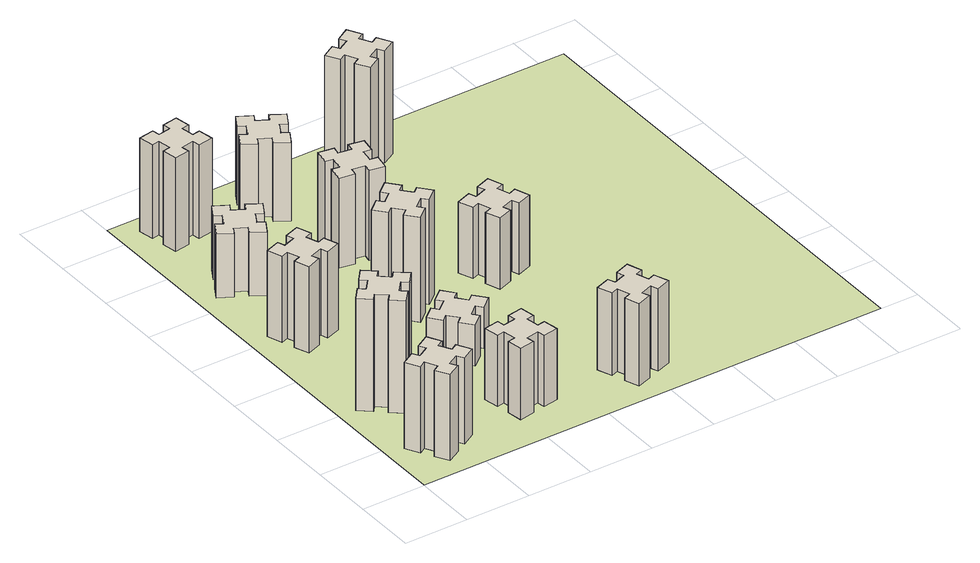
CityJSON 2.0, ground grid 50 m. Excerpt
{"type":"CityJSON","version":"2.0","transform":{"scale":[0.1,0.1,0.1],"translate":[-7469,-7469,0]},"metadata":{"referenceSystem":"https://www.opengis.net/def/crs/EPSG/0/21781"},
"CityObjects":{
"building1":{"type":"Building","attributes":{"class":"1000","function":"1000","usage":"1000","yearOfConstruction":2016,"roofType":"1000","measuredHeight":69,"storeysAboveGround":30,"storeysBelowGround":0},"geometry":[{"type":"Solid","lod":"1","boundaries":[[[[0,1,2,3,4,5,6,7,8,9,10,11,12,13,14,15,16,17,18,19]],[[17,16,20,21]],[[16,15,22,20]],[[15,14,23,22]],[[14,13,24,23]],[[13,12,25,24]],[[12,11,26,25]],[[11,10,27,26]],[[10,9,28,27]],[[9,8,29,28]],[[8,7,30,29]],[[7,6,31,30]],[[6,5,32,31]],[[5,4,33,32]],[[4,3,34,33]],[[3,2,35,34]],[[2,1,36,35]],[[1,0,37,36]],[[0,19,38,37]],[[19,18,39,38]],[[18,17,21,39]],[[24,25,26,27,28,29,30,31,32,33,34,35,36,37,38,39,21,20,22,23]]]]}]},
"building2":{"type":"Building","attributes":{"class":"1000","function":"1000","usage":"1000","yearOfConstruction":2016,"roofType":"1000","measuredHeight":90,"storeysAboveGround":30,"storeysBelowGround":0},"geometry":[{"type":"Solid","lod":"1","boundaries":[[[[40,41,42,43,44,45,46,47,48,49,50,51,52,53,54,55,56,57,58,59]],[[57,56,60,61]],[[56,55,62,60]],[[55,54,63,62]],[[54,53,64,63]],[[53,52,65,64]],[[52,51,66,65]],[[51,50,67,66]],[[50,49,68,67]],[[49,48,69,68]],[[48,47,70,69]],[[47,46,71,70]],[[46,45,72,71]],[[45,44,73,72]],[[44,43,74,73]],[[43,42,75,74]],[[42,41,76,75]],[[41,40,77,76]],[[40,59,78,77]],[[59,58,79,78]],[[58,57,61,79]],[[64,65,66,67,68,69,70,71,72,73,74,75,76,77,78,79,61,60,62,63]]]]}]},
"building3":{"type":"Building","attributes":{"class":"1000","function":"1000","usage":"1000","yearOfConstruction":2016,"roofType":"1000","measuredHeight":69,"storeysAboveGround":30,"storeysBelowGround":0},"geometry":[{"type":"Solid","lod":"1","boundaries":[[[[80,81,82,83,84,85,86,87,88,89,90,91,92,93,94,95,96,97,98,99]],[[97,96,100,101]],[[96,95,102,100]],[[95,94,103,102]],[[94,93,104,103]],[[93,92,105,104]],[[92,91,106,105]],[[91,90,107,106]],[[90,89,108,107]],[[89,88,109,108]],[[88,87,110,109]],[[87,86,111,110]],[[86,85,112,111]],[[85,84,113,112]],[[84,83,114,113]],[[83,82,115,114]],[[82,81,116,115]],[[81,80,117,116]],[[80,99,118,117]],[[99,98,119,118]],[[98,97,101,119]],[[104,105,106,107,108,109,110,111,112,113,114,115,116,117,118,119,101,100,102,103]]]]}]},
"building4":{"type":"Building","attributes":{"class":"1000","function":"1000","usage":"1000","yearOfConstruction":2016,"roofType":"1000","measuredHeight":51,"storeysAboveGround":30,"storeysBelowGround":0},"geometry":[{"type":"Solid","lod":"1","boundaries":[[[[120,121,122,123,124,125,126,127,128,129,130,131,132,133,134,135,136,137,138,139]],[[137,136,140,141]],[[136,135,142,140]],[[135,134,143,142]],[[134,133,144,143]],[[133,132,145,144]],[[132,131,146,145]],[[131,130,147,146]],[[130,129,148,147]],[[129,128,149,148]],[[128,127,150,149]],[[127,126,151,150]],[[126,125,152,151]],[[125,124,153,152]],[[124,123,154,153]],[[123,122,155,154]],[[122,121,156,155]],[[121,120,157,156]],[[120,139,158,157]],[[139,138,159,158]],[[138,137,141,159]],[[144,145,146,147,148,149,150,151,152,153,154,155,156,157,158,159,141,140,142,143]]]]}]},
"building5":{"type":"Building","attributes":{"class":"1000","function":"1000","usage":"1000","yearOfConstruction":2016,"roofType":"1000","measuredHeight":57,"storeysAboveGround":30,"storeysBelowGround":0},"geometry":[{"type":"Solid","lod":"1","boundaries":[[[[160,161,162,163,164,165,166,167,168,169,170,171,172,173,174,175,176,177,178,179]],[[177,176,180,181]],[[176,175,182,180]],[[175,174,183,182]],[[174,173,184,183]],[[173,172,185,184]],[[172,171,186,185]],[[171,170,187,186]],[[170,169,188,187]],[[169,168,189,188]],[[168,167,190,189]],[[167,166,191,190]],[[166,165,192,191]],[[165,164,193,192]],[[164,163,194,193]],[[163,162,195,194]],[[162,161,196,195]],[[161,160,197,196]],[[160,179,198,197]],[[179,178,199,198]],[[178,177,181,199]],[[184,185,186,187,188,189,190,191,192,193,194,195,196,197,198,199,181,180,182,183]]]]}]},
"building6":{"type":"Building","attributes":{"class":"1000","function":"1000","usage":"1000","yearOfConstruction":2016,"roofType":"1000","measuredHeight":75,"storeysAboveGround":30,"storeysBelowGround":0},"geometry":[{"type":"Solid","lod":"1","boundaries":[[[[200,201,202,203,204,205,206,207,208,209,210,211,212,213,214,215,216,217,218,219]],[[217,216,220,221]],[[216,215,222,220]],[[215,214,223,222]],[[214,213,224,223]],[[213,212,225,224]],[[212,211,226,225]],[[211,210,227,226]],[[210,209,228,227]],[[209,208,229,228]],[[208,207,230,229]],[[207,206,231,230]],[[206,205,232,231]],[[205,204,233,232]],[[204,203,234,233]],[[203,202,235,234]],[[202,201,236,235]],[[201,200,237,236]],[[200,219,238,237]],[[219,218,239,238]],[[218,217,221,239]],[[224,225,226,227,228,229,230,231,232,233,234,235,236,237,238,239,221,220,222,223]]]]}]},
"building7":{"type":"Building","attributes":{"class":"1000","function":"1000","usage":"1000","yearOfConstruction":2016,"roofType":"1000","measuredHeight":33,"storeysAboveGround":30,"storeysBelowGround":0},"geometry":[{"type":"Solid","lod":"1","boundaries":[[[[240,241,242,243,244,245,246,247,248,249,250,251,252,253,254,255,256,257,258,259]],[[257,256,260,261]],[[256,255,262,260]],[[255,254,263,262]],[[254,253,264,263]],[[253,252,265,264]],[[252,251,266,265]],[[251,250,267,266]],[[250,249,268,267]],[[249,248,269,268]],[[248,247,270,269]],[[247,246,271,270]],[[246,245,272,271]],[[245,244,273,272]],[[244,243,274,273]],[[243,242,275,274]],[[242,241,276,275]],[[241,240,277,276]],[[240,259,278,277]],[[259,258,279,278]],[[258,257,261,279]],[[264,265,266,267,268,269,270,271,272,273,274,275,276,277,278,279,261,260,262,263]]]]}]},
"building8":{"type":"Building","attributes":{"class":"1000","function":"1000","usage":"1000","yearOfConstruction":2016,"roofType":"1000","measuredHeight":84,"storeysAboveGround":30,"storeysBelowGround":0},"geometry":[{"type":"Solid","lod":"1","boundaries":[[[[280,281,282,283,284,285,286,287,288,289,290,291,292,293,294,295,296,297,298,299]],[[297,296,300,301]],[[296,295,302,300]],[[295,294,303,302]],[[294,293,304,303]],[[293,292,305,304]],[[292,291,306,305]],[[291,290,307,306]],[[290,289,308,307]],[[289,288,309,308]],[[288,287,310,309]],[[287,286,311,310]],[[286,285,312,311]],[[285,284,313,312]],[[284,283,314,313]],[[283,282,315,314]],[[282,281,316,315]],[[281,280,317,316]],[[280,299,318,317]],[[299,298,319,318]],[[298,297,301,319]],[[304,305,306,307,308,309,310,311,312,313,314,315,316,317,318,319,301,300,302,303]]]]}]},
"building9":{"type":"Building","attributes":{"class":"1000","function":"1000","usage":"1000","yearOfConstruction":2016,"roofType":"1000","measuredHeight":72,"storeysAboveGround":30,"storeysBelowGround":0},"geometry":[{"type":"Solid","lod":"1","boundaries":[[[[320,321,322,323,324,325,326,327,328,329,330,331,332,333,334,335,336,337,338,339]],[[337,336,340,341]],[[336,335,342,340]],[[335,334,343,342]],[[334,333,344,343]],[[333,332,345,344]],[[332,331,346,345]],[[331,330,347,346]],[[330,329,348,347]],[[329,328,349,348]],[[328,327,350,349]],[[327,326,351,350]],[[326,325,352,351]],[[325,324,353,352]],[[324,323,354,353]],[[323,322,355,354]],[[322,321,356,355]],[[321,320,357,356]],[[320,339,358,357]],[[339,338,359,358]],[[338,337,341,359]],[[344,345,346,347,348,349,350,351,352,353,354,355,356,357,358,359,341,340,342,343]]]]}]},
"building10":{"type":"Building","attributes":{"class":"1000","function":"1000","usage":"1000","yearOfConstruction":2016,"roofType":"1000","measuredHeight":63,"storeysAboveGround":30,"storeysBelowGround":0},"geometry":[{"type":"Solid","lod":"1","boundaries":[[[[360,361,362,363,364,365,366,367,368,369,370,371,372,373,374,375,376,377,378,379]],[[377,376,380,381]],[[376,375,382,380]],[[375,374,383,382]],[[374,373,384,383]],[[373,372,385,384]],[[372,371,386,385]],[[371,370,387,386]],[[370,369,388,387]],[[369,368,389,388]],[[368,367,390,389]],[[367,366,391,390]],[[366,365,392,391]],[[365,364,393,392]],[[364,363,394,393]],[[363,362,395,394]],[[362,361,396,395]],[[361,360,397,396]],[[360,379,398,397]],[[379,378,399,398]],[[378,377,381,399]],[[384,385,386,387,388,389,390,391,392,393,394,395,396,397,398,399,381,380,382,383]]]]}]},
"building11":{"type":"Building","attributes":{"class":"1000","function":"1000","usage":"1000","yearOfConstruction":2016,"roofType":"1000","measuredHeight":66,"storeysAboveGround":30,"storeysBelowGround":0},"geometry":[{"type":"Solid","lod":"1","boundaries":[[[[400,401,402,403,404,405,406,407,408,409,410,411,412,413,414,415,416,417,418,419]],[[417,416,420,421]],[[416,415,422,420]],[[415,414,423,422]],[[414,413,424,423]],[[413,412,425,424]],[[412,411,426,425]],[[411,410,427,426]],[[410,409,428,427]],[[409,408,429,428]],[[408,407,430,429]],[[407,406,431,430]],[[406,405,432,431]],[[405,404,433,432]],[[404,403,434,433]],[[403,402,435,434]],[[402,401,436,435]],[[401,400,437,436]],[[400,419,438,437]],[[419,418,439,438]],[[418,417,421,439]],[[424,425,426,427,428,429,430,431,432,433,434,435,436,437,438,439,421,420,422,423]]]]}]},
"building12":{"type":"Building","attributes":{"class":"1000","function":"1000","usage":"1000","yearOfConstruction":2016,"roofType":"1000","measuredHeight":57,"storeysAboveGround":30,"storeysBelowGround":0},"geometry":[{"type":"Solid","lod":"1","boundaries":[[[[440,441,442,443,444,445,446,447,448,449,450,451,452,453,454,455,456,457,458,459]],[[457,456,460,461]],[[456,455,462,460]],[[455,454,463,462]],[[454,453,464,463]],[[453,452,465,464]],[[452,451,466,465]],[[451,450,467,466]],[[450,449,468,467]],[[449,448,469,468]],[[448,447,470,469]],[[447,446,471,470]],[[446,445,472,471]],[[445,444,473,472]],[[444,443,474,473]],[[443,442,475,474]],[[442,441,476,475]],[[441,440,477,476]],[[440,459,478,477]],[[459,458,479,478]],[[458,457,461,479]],[[464,465,466,467,468,469,470,471,472,473,474,475,476,477,478,479,461,460,462,463]]]]}]},
"building13":{"type":"Building","attributes":{"class":"1000","function":"1000","usage":"1000","yearOfConstruction":2016,"roofType":"1000","measuredHeight":90,"storeysAboveGround":30,"storeysBelowGround":0},"geometry":[{"type":"Solid","lod":"1","boundaries":[[[[480,481,482,483,484,485,486,487,488,489,490,491,492,493,494,495,496,497,498,499]],[[497,496,500,501]],[[496,495,502,500]],[[495,494,503,502]],[[494,493,504,503]],[[493,492,505,504]],[[492,491,506,505]],[[491,490,507,506]],[[490,489,508,507]],[[489,488,509,508]],[[488,487,510,509]],[[487,486,511,510]],[[486,485,512,511]],[[485,484,513,512]],[[484,483,514,513]],[[483,482,515,514]],[[482,481,516,515]],[[481,480,517,516]],[[480,499,518,517]],[[499,498,519,518]],[[498,497,501,519]],[[504,505,506,507,508,509,510,511,512,513,514,515,516,517,518,519,501,500,502,503]]]]}]},
"landuse1":{"type":"LandUse","attributes":{"name":"plot1","function":"1010"},"geometry":[{"type":"MultiSurface","lod":"1","boundaries":[[[520,521,522,523]]]}]}
},
"vertices":[
[255,364,0],[305,277,0],[253,247,0],[313,143,0],[417,203,0],[387,255,0],[474,305,0],[504,253,0],[608,313,0],[548,417,0],[496,387,0],[446,474,0],[498,504,0],[438,608,0],[334,548,0],[364,496,0],[277,446,0],[247,498,0],[143,438,0],[203,334,0],[277,446,690],[247,498,690],[364,496,690],[334,548,690],[438,608,690],[498,504,690],[446,474,690],[496,387,690],[548,417,690],[608,313,690],[504,253,690],[474,305,690],[387,255,690],[417,203,690],[313,143,690],[253,247,690],[305,277,690],[255,364,690],[203,334,690],[143,438,690],
[484,1067,0],[408,1132,0],[446,1178,0],[354,1255,0],[277,1163,0],[323,1124,0],[259,1048,0],[213,1086,0],[136,994,0],[228,917,0],[266,963,0],[343,899,0],[304,853,0],[396,776,0],[473,868,0],[427,906,0],[492,983,0],[538,944,0],[615,1036,0],[523,1113,0],[492,983,900],[538,944,900],[427,906,900],[473,868,900],[396,776,900],[304,853,900],[343,899,900],[266,963,900],[228,917,900],[136,994,900],[213,1086,900],[259,1048,900],[323,1124,900],[277,1163,900],[354,1255,900],[446,1178,900],[408,1132,900],[484,1067,900],[523,1113,900],[615,1036,900],
[366,1835,0],[460,1869,0],[480,1813,0],[593,1854,0],[552,1967,0],[496,1946,0],[462,2040,0],[518,2060,0],[477,2173,0],[364,2132,0],[385,2076,0],[291,2042,0],[270,2098,0],[157,2057,0],[199,1944,0],[255,1965,0],[289,1871,0],[233,1850,0],[274,1737,0],[387,1779,0],[289,1871,690],[233,1850,690],[255,1965,690],[199,1944,690],[157,2057,690],[270,2098,690],[291,2042,690],[385,2076,690],[364,2132,690],[477,2173,690],[518,2060,690],[462,2040,690],[496,1946,690],[552,1967,690],[593,1854,690],[480,1813,690],[460,1869,690],[366,1835,690],[387,1779,690],[274,1737,690],
[446,2597,0],[496,2684,0],[548,2654,0],[608,2758,0],[504,2818,0],[474,2766,0],[387,2816,0],[417,2868,0],[313,2928,0],[253,2824,0],[305,2794,0],[255,2707,0],[203,2737,0],[143,2633,0],[247,2573,0],[277,2625,0],[364,2575,0],[334,2523,0],[438,2463,0],[498,2567,0],[364,2575,510],[334,2523,510],[277,2625,510],[247,2573,510],[143,2633,510],[203,2737,510],[255,2707,510],[305,2794,510],[253,2824,510],[313,2928,510],[417,2868,510],[387,2816,510],[474,2766,510],[504,2818,510],[608,2758,510],[548,2654,510],[496,2684,510],[446,2597,510],[498,2567,510],[438,2463,510],
[1085,358,0],[1184,376,0],[1194,317,0],[1312,337,0],[1291,456,0],[1232,445,0],[1215,544,0],[1274,554,0],[1253,672,0],[1135,651,0],[1145,592,0],[1047,575,0],[1037,634,0],[918,613,0],[939,495,0],[998,505,0],[1016,407,0],[957,397,0],[977,278,0],[1096,299,0],[1016,407,570],[957,397,570],[998,505,570],[939,495,570],[918,613,570],[1037,634,570],[1047,575,570],[1145,592,570],[1135,651,570],[1253,672,570],[1274,554,570],[1215,544,570],[1232,445,570],[1291,456,570],[1312,337,570],[1194,317,570],[1184,376,570],[1085,358,570],[1096,299,570],[977,278,570],
[492,3405,0],[475,3504,0],[534,3514,0],[513,3632,0],[395,3611,0],[405,3552,0],[307,3535,0],[297,3594,0],[178,3573,0],[199,3455,0],[258,3465,0],[276,3367,0],[217,3357,0],[237,3238,0],[356,3259,0],[345,3318,0],[444,3336,0],[454,3277,0],[572,3297,0],[551,3416,0],[444,3336,750],[454,3277,750],[345,3318,750],[356,3259,750],[237,3238,750],[217,3357,750],[276,3367,750],[258,3465,750],[199,3455,750],[178,3573,750],[297,3594,750],[307,3535,750],[405,3552,750],[395,3611,750],[513,3632,750],[534,3514,750],[475,3504,750],[492,3405,750],[551,3416,750],[572,3297,750],
[1083,1332,0],[1006,1267,0],[968,1313,0],[876,1236,0],[953,1144,0],[999,1183,0],[1063,1106,0],[1017,1068,0],[1094,976,0],[1186,1053,0],[1148,1099,0],[1224,1163,0],[1263,1117,0],[1355,1194,0],[1278,1286,0],[1232,1248,0],[1167,1324,0],[1213,1363,0],[1136,1455,0],[1044,1378,0],[1167,1324,330],[1213,1363,330],[1232,1248,330],[1278,1286,330],[1355,1194,330],[1263,1117,330],[1224,1163,330],[1148,1099,330],[1186,1053,330],[1094,976,330],[1017,1068,330],[1063,1106,330],[999,1183,330],[953,1144,330],[876,1236,330],[968,1313,330],[1006,1267,330],[1083,1332,330],[1044,1378,330],[1136,1455,330],
[1083,1972,0],[1006,1907,0],[968,1953,0],[876,1876,0],[953,1784,0],[999,1823,0],[1063,1746,0],[1017,1708,0],[1094,1616,0],[1186,1693,0],[1148,1739,0],[1224,1803,0],[1263,1757,0],[1355,1834,0],[1278,1926,0],[1232,1888,0],[1167,1964,0],[1213,2003,0],[1136,2095,0],[1044,2018,0],[1167,1964,840],[1213,2003,840],[1232,1888,840],[1278,1926,840],[1355,1834,840],[1263,1757,840],[1224,1803,840],[1148,1739,840],[1186,1693,840],[1094,1616,840],[1017,1708,840],[1063,1746,840],[999,1823,840],[953,1784,840],[876,1876,840],[968,1953,840],[1006,1907,840],[1083,1972,840],[1044,2018,840],[1136,2095,840],
[1315,2527,0],[1332,2625,0],[1391,2615,0],[1412,2733,0],[1294,2754,0],[1284,2695,0],[1185,2712,0],[1196,2771,0],[1077,2792,0],[1057,2674,0],[1116,2664,0],[1098,2565,0],[1039,2576,0],[1018,2457,0],[1137,2437,0],[1147,2496,0],[1245,2478,0],[1235,2419,0],[1353,2398,0],[1374,2517,0],[1245,2478,720],[1235,2419,720],[1147,2496,720],[1137,2437,720],[1018,2457,720],[1039,2576,720],[1098,2565,720],[1116,2664,720],[1057,2674,720],[1077,2792,720],[1196,2771,720],[1185,2712,720],[1284,2695,720],[1294,2754,720],[1412,2733,720],[1391,2615,720],[1332,2625,720],[1315,2527,720],[1374,2517,720],[1353,2398,720],
[917,3265,0],[1004,3215,0],[974,3163,0],[1078,3103,0],[1138,3207,0],[1086,3237,0],[1136,3324,0],[1188,3294,0],[1248,3398,0],[1144,3458,0],[1114,3406,0],[1027,3456,0],[1057,3508,0],[953,3568,0],[893,3464,0],[945,3434,0],[895,3347,0],[843,3377,0],[783,3273,0],[887,3213,0],[895,3347,630],[843,3377,630],[945,3434,630],[893,3464,630],[953,3568,630],[1057,3508,630],[1027,3456,630],[1114,3406,630],[1144,3458,630],[1248,3398,630],[1188,3294,630],[1136,3324,630],[1086,3237,630],[1138,3207,630],[1078,3103,630],[974,3163,630],[1004,3215,630],[917,3265,630],[887,3213,630],[783,3273,630],
[1965,496,0],[1871,462,0],[1850,518,0],[1737,477,0],[1779,364,0],[1835,385,0],[1869,291,0],[1813,270,0],[1854,157,0],[1967,199,0],[1946,255,0],[2040,289,0],[2060,233,0],[2173,274,0],[2132,387,0],[2076,366,0],[2042,460,0],[2098,480,0],[2057,593,0],[1944,552,0],[2042,460,660],[2098,480,660],[2076,366,660],[2132,387,660],[2173,274,660],[2060,233,660],[2040,289,660],[1946,255,660],[1967,199,660],[1854,157,660],[1813,270,660],[1869,291,660],[1835,385,660],[1779,364,660],[1737,477,660],[1850,518,660],[1871,462,660],[1965,496,660],[1944,552,660],[2057,593,660],
[1846,1735,0],[1940,1769,0],[1960,1713,0],[2073,1754,0],[2032,1867,0],[1976,1846,0],[1942,1940,0],[1998,1960,0],[1957,2073,0],[1844,2032,0],[1865,1976,0],[1771,1942,0],[1750,1998,0],[1637,1957,0],[1679,1844,0],[1735,1865,0],[1769,1771,0],[1713,1750,0],[1754,1637,0],[1867,1679,0],[1769,1771,570],[1713,1750,570],[1735,1865,570],[1679,1844,570],[1637,1957,570],[1750,1998,570],[1771,1942,570],[1865,1976,570],[1844,2032,570],[1957,2073,570],[1998,1960,570],[1942,1940,570],[1976,1846,570],[2032,1867,570],[2073,1754,570],[1960,1713,570],[1940,1769,570],[1846,1735,570],[1867,1679,570],[1754,1637,570],
[1844,3556,0],[1757,3506,0],[1727,3558,0],[1623,3498,0],[1683,3394,0],[1735,3424,0],[1785,3337,0],[1733,3307,0],[1793,3203,0],[1897,3263,0],[1867,3315,0],[1954,3365,0],[1984,3313,0],[2088,3373,0],[2028,3477,0],[1976,3447,0],[1926,3534,0],[1978,3564,0],[1918,3668,0],[1814,3608,0],[1926,3534,900],[1978,3564,900],[1976,3447,900],[2028,3477,900],[2088,3373,900],[1984,3313,900],[1954,3365,900],[1867,3315,900],[1897,3263,900],[1793,3203,900],[1733,3307,900],[1785,3337,900],[1735,3424,900],[1683,3394,900],[1623,3498,900],[1727,3558,900],[1757,3506,900],[1844,3556,900],[1814,3608,900],[1918,3668,900],
[5,3705,0],[3705,3705,0],[3705,5,0],[5,5,0]
]}
